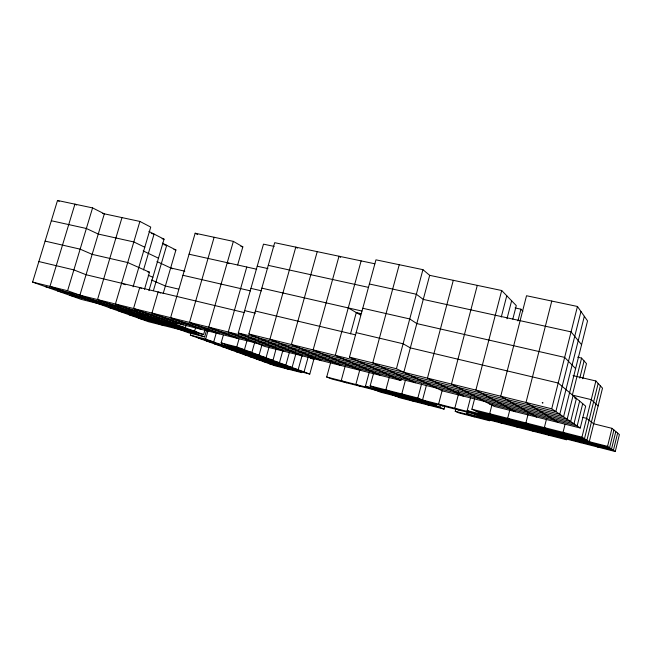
<?xml version="1.0" encoding="UTF-8"?>
<svg xmlns="http://www.w3.org/2000/svg" width="652" height="652" viewBox="0 0 652 652"><rect width="100%" height="100%" fill="white"/><g stroke="black" fill="none" stroke-linecap="round" stroke-linejoin="round"><path stroke-width="0.98" d="M467.337 411.681L466.848 413.572L615.26 451.534L619.4 434.582L611.983 428.34L593.703 423.792L586.613 418.364L582.831 417.427M615.26 451.534L607.566 446.359L611.983 428.34M613.923 429.97L609.579 447.72L375.47 388.013M615.806 431.559L611.535 449.032L365.47 386.204L369.268 372.121M617.631 433.091L613.426 450.304L478.935 415.927M598.023 447.125L581.951 437.158L595.879 380.98L573.043 375.633M598.161 383.449L584.477 438.723L476.066 411.167M600.362 385.845L586.914 440.239L480.108 413.058M589.278 441.706L602.505 388.16L595.879 380.98M573.084 395.577L567.183 419.212L69.568 295.242M579.783 378.127L584.078 360.906M582.741 378.706L586.49 363.637L581.584 358.087L577.656 357.19M579.628 401.086L573.98 423.784L442.235 390.833L396.432 368.722L349.464 357.157L375.959 259.838L422.928 269.659L429.684 275.34L501.698 290.515L516.278 305.592L512.798 319.13M582.709 403.678L577.175 425.927L489.66 404.004M477.297 285.372L451.469 384.052L494.289 406.424L580.247 427.997L585.667 406.172L558.202 383.034L410.344 347.883L403.107 343.775L356.139 332.65M580.247 427.997L551.722 408.812L577.452 306.473L526.523 295.739L500.736 396.22L536.645 417.052M580.965 311.493L555.846 411.583L238.282 332.985L263.481 244.15L274.19 246.423M584.322 316.301L559.791 414.24L45.371 286.627M564.999 424.501L563.035 432.357L580.973 442.765M581.584 358.087L572.342 395.088L591.25 399.635L598.112 405.943M546.555 418.828L544.347 427.614L566.621 439.823L455.235 411.298L455.748 409.334M551.763 301.061L526.009 402.463L558.291 422.488M528.112 414.207L525.895 422.928L550.182 435.617M509.888 409.635L507.672 418.307L533.923 431.453M501.266 317.043L506.767 295.755M506.979 318.779L511.624 300.776M492.138 404.167L489.676 413.735L517.843 427.337M517.916 320.914L520.924 309.187L515.088 307.923M455.235 411.298L459.106 412.977L489.685 420.809L467.191 410.605L470.654 397.272M501.698 290.515L475.887 390.083L515.316 411.697M501.934 423.262L471.893 409.22L474.599 398.763M373.572 373.246L370.165 385.878L399.839 397.785L444.061 409.122L444.819 406.22M457.989 393.417L458.486 391.485M458.454 394.264L454.811 408.242L458.943 410.075M436.31 403.759L435.821 405.634L332.267 379.138L326.693 377.027L330.67 362.512M442.186 390.377L438.584 404.11L442.928 405.984M440.507 405.438L439.994 407.402L380.621 392.194L365.47 386.204M444.061 409.122L417.851 398.03L421.559 384.012M453.295 280.311L427.451 378.127L463.376 396.123M422.537 400.018L426.4 385.389M396.432 368.722L422.928 269.659M246.766 267.018L228.265 331.998L264.989 346.505L400.858 380.483L401.371 378.551M403.832 372.292L429.684 275.34M405.438 380.165L401.771 393.938L429.171 405.299M389.285 377.174L385.878 389.888L414.427 401.526M359.822 369.798L355.853 384.476L361.078 386.514M399.252 264.704L372.748 362.887L415.259 382.757M350.499 333.832L356.294 312.569L361.094 313.677M345.169 366.139L341.192 380.727L346.595 382.805M361.127 260.898L335.267 355.364L380.613 375.422M268.974 363.604L309.781 374.061L313.897 359.154L308.217 356.823L304.044 371.925L262.78 361.363M317.222 251.648L291.379 344.525L340.98 365.511M289.455 352.202L285.845 365.153L243.155 354.264M295.853 353.897L292.08 367.475L249.879 356.693M302.12 355.381L298.143 369.725L256.415 359.065M273.009 360.377L276.032 348.901M282.838 350.572L279.439 362.765L236.252 351.762M261.811 345.397L259.056 355.185L214.312 343.832M269.031 347.174L266.049 357.785L221.835 346.554M309.781 374.061L236.774 346.897L238.966 339.162M247.124 340.222L244.435 349.749L228.974 345.829M302.455 355.878L248.868 334.028L274.688 242.683L374.81 263.775M254.769 342.186L251.859 352.512L206.57 341.029M190.914 333.262L190.368 335.161L275.014 365.788L301.786 372.651L221.126 342.944L223.318 335.25M221.493 344.81L222.022 342.952M138.909 318.298L203.603 334.558L205.005 329.684M121.989 217.605L97.531 299.561L188.811 332.879L204.671 336.88L206.554 330.303M201.207 329.325L170.612 317.695L195.168 233.22L233.359 241.379L208.762 327.157L237.695 338.429M288.331 369.203L205.657 339.032L208.118 330.434M216.382 332.553L213.693 341.966L198.591 338.135M237.662 264.932L242.829 246.863L233.359 241.379M186.146 324.883L185.315 327.752L118.909 311.118M214.125 237.271L189.545 322.39L219.325 333.848M195.698 327.443L194.614 331.216L129.072 314.769M196.594 331.795L196.04 333.702L148.428 321.713L49.976 286.375L74.923 204.157L76.634 205.005M176.252 322.227L175.681 324.174L108.403 307.345M163.155 293.62L175.918 249.96L162.372 243.123M144.483 289.341L149.512 272.226L127.702 262.544L92.16 254.353L80.139 249.154L45.11 241.11M148.933 290.678L164.051 239.186L148.925 231.427M153.407 290.645L166.7 245.315L163.856 244.687M133.089 286.823L150.734 227.083L139.895 221.427L102.397 213.416M143.53 269.895L154.084 234.068L151.264 233.457M139.895 221.427L115.412 304.003L204.671 336.88M164.108 325.658L67.596 290.743L92.576 207.898L57.515 200.466L32.6 282.08L81.035 299.325L570.655 421.542L576.425 398.388L574.493 397.916M79.903 295.193L104.328 213.832L92.576 207.898M240.93 246.456L242.829 246.863M162.087 238.754L164.051 239.186M369.382 283.995L416.351 294.248L423.262 299.407L571.062 331.868L581.592 344.704M268.274 265.364L368.396 287.353M51.321 220.743L86.374 228.485L98.256 234.052L133.815 241.941L144.785 247.238M257.222 266.22L267.923 268.583M173.929 249.52L175.918 249.96M189.072 254.215L256.668 269.219M362.773 308.266L409.741 318.95L416.815 323.588L564.648 357.386L575.61 368.616M261.835 288.151L361.942 311.045M170.661 267.948L184.85 271.199M250.938 288.38L261.639 290.833M182.943 275.283L250.523 290.873M147.58 271.778L149.512 272.226M178.632 289.129L165.388 286L151.533 280.01M255.364 311.037L355.462 334.835M38.867 261.55L73.88 269.904L86.048 274.728L244.353 312.618M244.622 310.629L255.323 313.18M248.868 334.028L551.722 408.812M32.6 282.08L67.596 290.743M57.686 291.012L563.564 416.775L587.542 320.898L577.452 306.473M310.947 358.413L313.897 359.154M190.368 335.161L205.657 339.032M221.126 342.944L236.774 346.897M471.893 409.22L581.951 437.158M229.145 349.195L272.838 360.311M370.165 385.878L417.851 398.03M467.191 410.605L607.566 446.359M326.693 377.027L431.518 403.816M203.603 334.558L133.546 308.502L139.715 287.573L141.541 288.323M183.342 324.867L151.949 313.066L158.118 291.974L160.799 293.09M238.282 332.985L283.596 351.159M121.574 283.229L125.314 284.753M321.583 360.662L269.952 339.236L295.788 247.132L297.402 248.176M360.654 370.434L313.147 349.904L338.999 256.236L340.629 257.369M148.232 275.242L152.87 277.271M466.848 413.572L474.314 416.872M349.464 357.157L400.858 380.483M156.961 261.533L172.462 268.795M143.171 250.922L158.469 258.192M57.515 200.466L59.259 201.321M227.255 262.691L228.999 263.612M195.168 233.22L197.678 234.614M348.258 307.915L360.58 315.055M520.924 309.187L522.92 311.265M84.556 290.279L84.556 290.279M542.871 402.863L542.301 402.773L542.871 402.863"/></g></svg>
